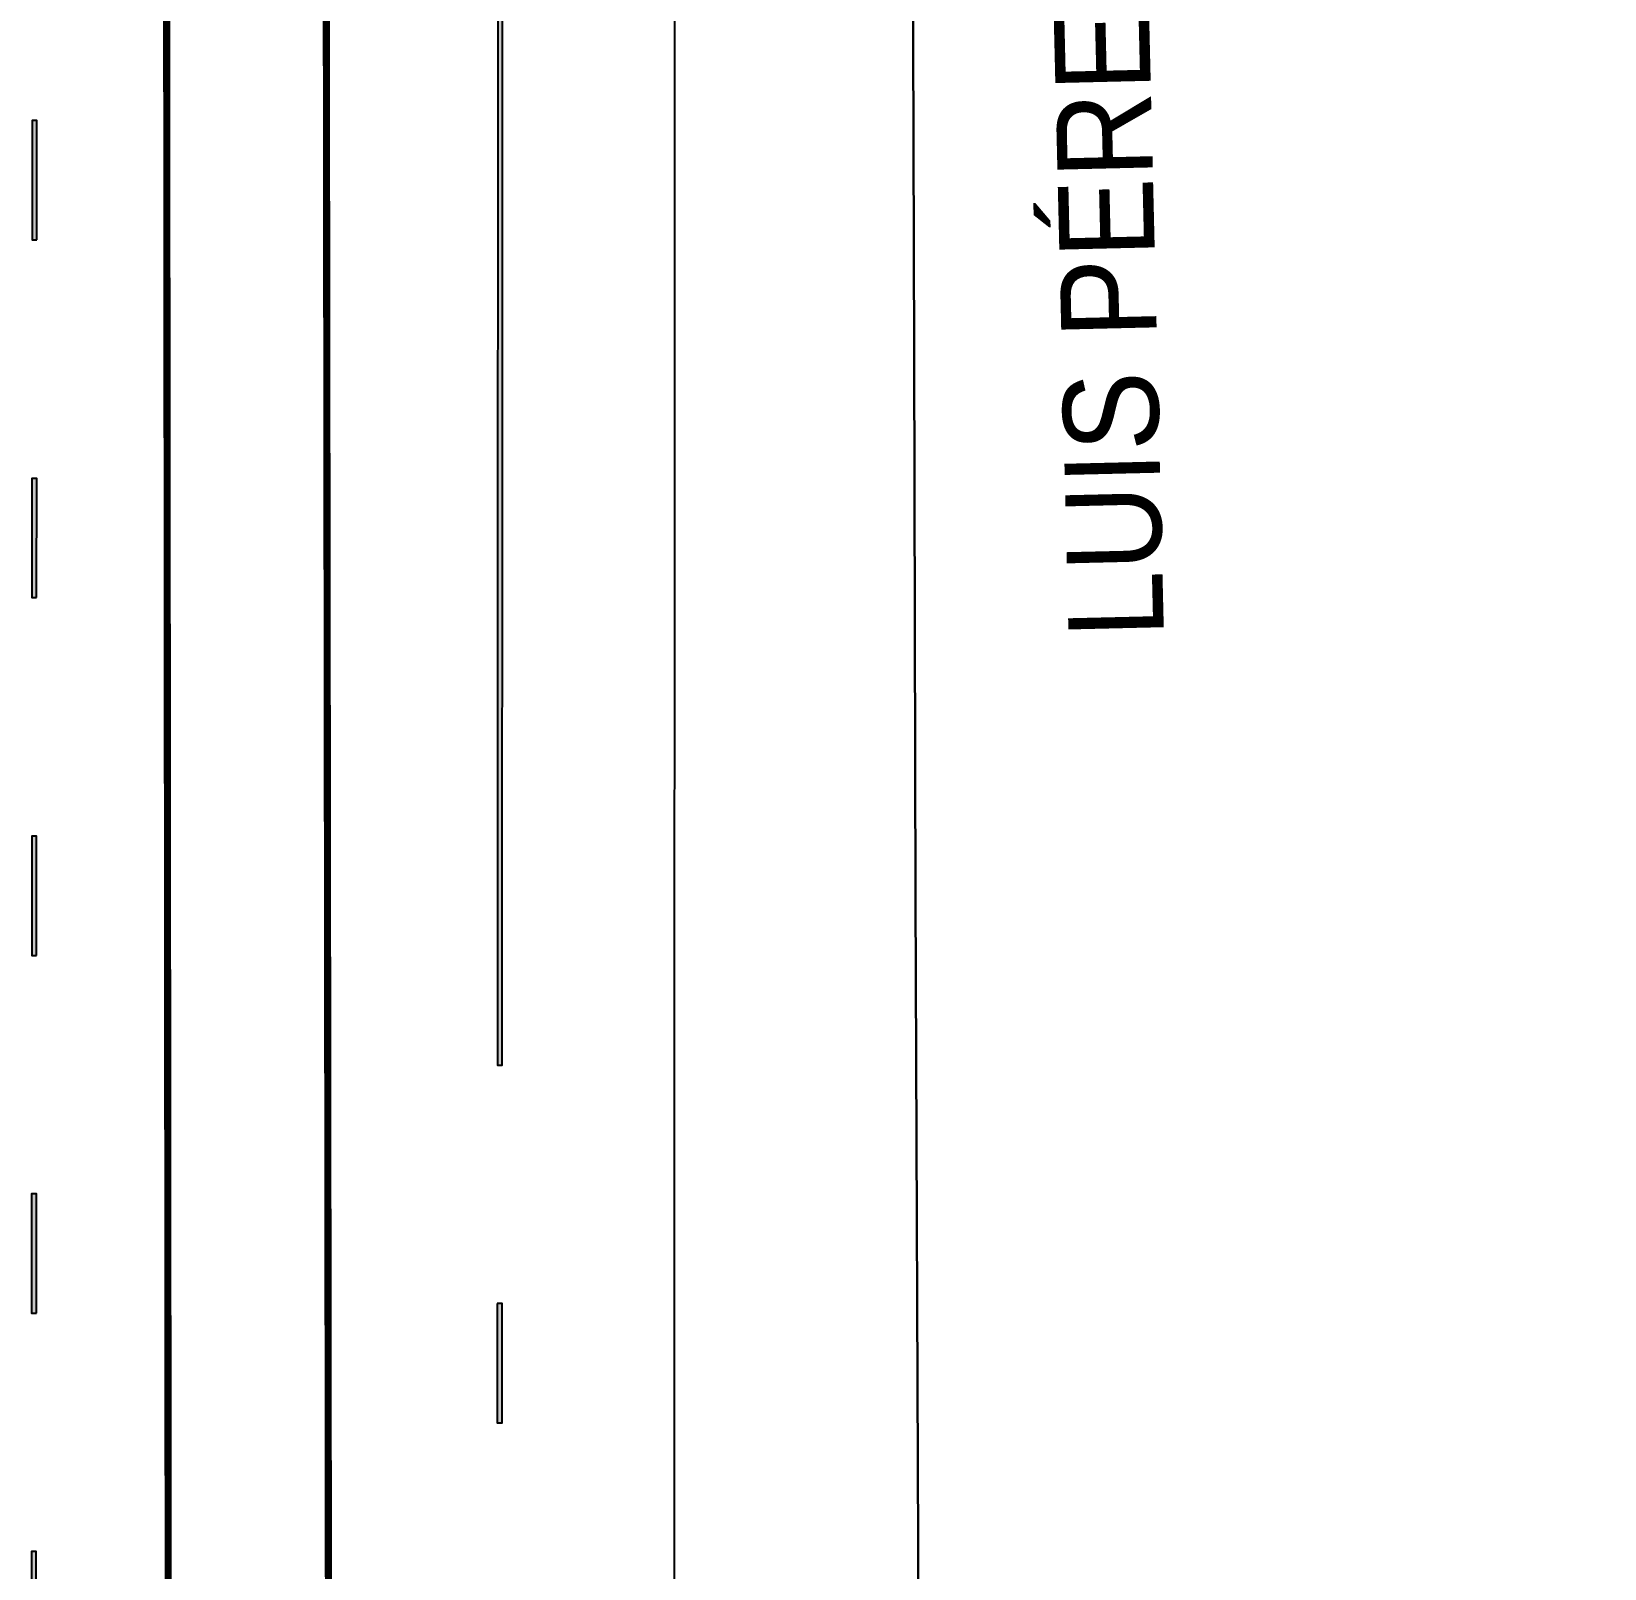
# Model space of a CAD drawing. Header units: metres. Extents: x 668617 to 675126, y 2286318 to 2293677.
# Drawn here: x 669014.91 to 669047.9, y 2287152.36 to 2287184.58 of the extents above; entities that cross this region are included whole.
import ezdxf
from ezdxf.enums import TextEntityAlignment as Align

# ---------------------------------------------------------------- set-up
doc = ezdxf.new("R2010")
doc.units = ezdxf.units.M
doc.header["$MEASUREMENT"] = 0
for name, color, linetype in [('DMTG-PB-BANQUETAS', 251, 'Continuous'), ('DMTG-PB-LOTIFICACION', 253, 'Continuous'), ('DMTG-PB-MANZANAS', 251, 'Continuous'), ('DMTG-SH-LINEA DISCONTINUA', 252, 'Continuous'), ('DMTG-SH-LINEA GUARNICION', 40, 'Continuous'), ('DMTG-X-NOM CALLES', 250, 'Continuous')]:
    doc.layers.add(name, color=color, linetype=linetype)
doc.styles.add('CALLE', font='arial.ttf', dxfattribs={"height": 9})

# ---------------------------------------------------------------- blocks, each defined once
blk = doc.blocks.new('*U30')
for points in [[(0, -0.05), (30, -0.05), (30, 0.05), (0, 0.05)], [(35, -0.05), (37.5, -0.05), (37.5, 0.05), (35, 0.05)], [(57.5, -0.05), (60, -0.05), (60, 0.05), (57.5, 0.05)], [(65, -0.05), (67.5, -0.05), (67.5, 0.05), (65, 0.05)], [(72.5, -0.05), (75, -0.05), (75, 0.05), (72.5, 0.05)], [(80, -0.05), (82.5, -0.05), (82.5, 0.05), (80, 0.05)], [(87.5, -0.05), (90, -0.05), (90, 0.05), (87.5, 0.05)]]:
    blk.add_hatch(color=252).paths.add_polyline_path(points)
for points in [[(0, -0.05), (30, -0.05), (30, 0.05), (0, 0.05)], [(35, -0.05), (37.5, -0.05), (37.5, 0.05), (35, 0.05)], [(57.5, -0.05), (60, -0.05), (60, 0.05), (57.5, 0.05)], [(65, -0.05), (67.5, -0.05), (67.5, 0.05), (65, 0.05)], [(72.5, -0.05), (75, -0.05), (75, 0.05), (72.5, 0.05)], [(80, -0.05), (82.5, -0.05), (82.5, 0.05), (80, 0.05)], [(87.5, -0.05), (90, -0.05), (90, 0.05), (87.5, 0.05)]]:
    blk.add_lwpolyline(points, close=True)

msp = doc.modelspace()

# ---------------------------------------------------------------- linework, layer by layer
at = {"layer": 'DMTG-PB-BANQUETAS', "flags": 128}
for points in [[(669133.3084, 2287093.09553), (669034.71929, 2287092.3602), (669033.99243, 2287092.38157), (669033.27216, 2287092.48389), (669032.56849, 2287092.66609), (669031.88837, 2287092.92411), (669031.2418, 2287093.2559), (669030.63575, 2287093.65738), (669030.07718, 2287094.12352), (669029.57504, 2287094.64924), (669029.13329, 2287095.22651), (669028.75889, 2287095.85029), (669028.45475, 2287096.51056), (669028.37106, 2287097.28244), (669028.37133, 2287098.01786), (669028.40947, 2287198.98196)], [(669017.73743, 2287196.49139), (669017.80076, 2287196.67192), (669018.00317, 2287196.99744), (669018.27319, 2287197.26945), (669018.59572, 2287197.47608), (669018.95569, 2287197.60642), (669019.33605, 2287197.65362), (669019.71778, 2287197.6158), (669020.08089, 2287197.49412), (669020.40944, 2287197.29569), (669020.68548, 2287197.02964), (669020.89512, 2287196.70908), (669021.02948, 2287196.35008), (669021.08168, 2287195.97069), (669021.20941, 2287099.47112)], [(669017.83086, 2287099.54506), (669017.73743, 2287196.49139)]]:
    msp.add_lwpolyline(points, dxfattribs=at)
at = {"layer": 'DMTG-PB-LOTIFICACION', "flags": 128}
for points in [[(669033.42215, 2287177.85726), (669033.35771, 2287197.58787)], [(669033.45103, 2287166.43686), (669033.42215, 2287177.85726)], [(669033.5645, 2287137.58604), (669033.45103, 2287166.43686)]]:
    msp.add_lwpolyline(points, dxfattribs=at)
at = {"layer": 'DMTG-PB-MANZANAS', "flags": 128}
msp.add_lwpolyline([(669081.69625, 2287198.1033), (669070.55662, 2287197.97596), (669059.85691, 2287197.87049), (669033.35771, 2287197.58787), (669033.42215, 2287177.85726), (669033.45103, 2287166.43686), (669033.5645, 2287137.58604), (669033.62886, 2287117.87542), (669033.70446, 2287097.87483), (669047.36451, 2287097.91288), (669058.32465, 2287097.91945), (669088.49483, 2287097.98765)], dxfattribs=at)
at = {"layer": 'DMTG-SH-LINEA GUARNICION', "const_width": 0.15}
for points in [[(669017.73743, 2287196.49139), (669017.80076, 2287196.67192), (669018.00317, 2287196.99744), (669018.27319, 2287197.26945), (669018.59572, 2287197.47608), (669018.95569, 2287197.60642), (669019.33605, 2287197.65362), (669019.71778, 2287197.6158), (669020.08089, 2287197.49412), (669020.40944, 2287197.29569), (669020.68548, 2287197.02964), (669020.89512, 2287196.70908), (669021.02948, 2287196.35008), (669021.08168, 2287195.97069), (669021.20941, 2287099.47112)], [(669017.83086, 2287099.54506), (669017.73743, 2287196.49139)]]:
    msp.add_lwpolyline(points, dxfattribs=at)

# ---------------------------------------------------------------- block references
at = {"layer": 'DMTG-SH-LINEA DISCONTINUA'}
for p, rotation in [((669014.94207, 2287092.71018), 89.97835725205515), ((669014.94207, 2287092.71018), 89.97835725205515), ((669024.74332, 2287192.90872), 269.9783572529741), ((669024.74332, 2287192.90872), 269.9783572529741)]:
    msp.add_blockref('*U30', p, dxfattribs=dict(at, rotation=rotation))

# ---------------------------------------------------------------- texts
at = {"layer": 'DMTG-X-NOM CALLES', "style": 'CALLE', "width": 0.9}
msp.add_text('LUIS PÉREZ VERDÍA', height=2, rotation=91.370139, dxfattribs=at).set_placement((669037.06753, 2287196.58301), align=Align.MIDDLE_RIGHT)

doc.saveas('drawing.dxf')
